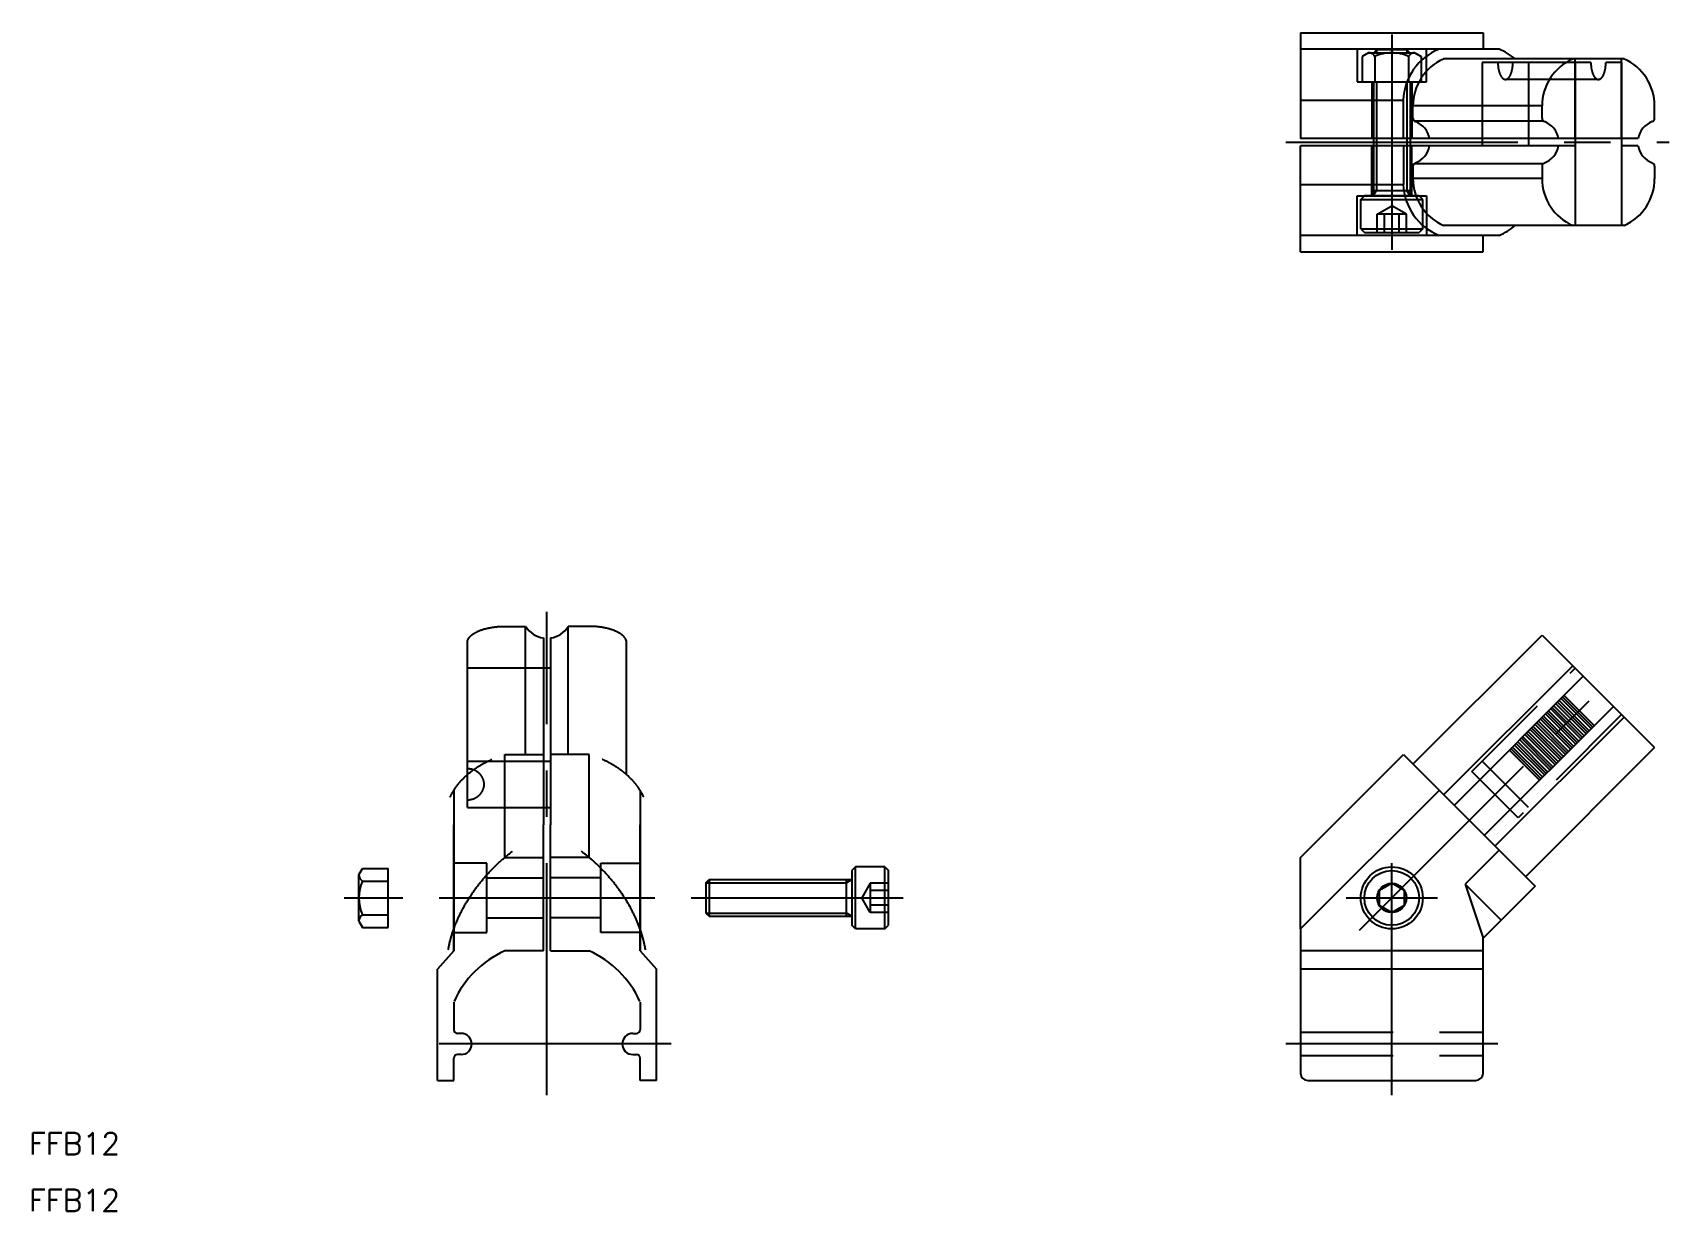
# Model space of a CAD drawing. Extents: x -186 to 38, y -43 to 118.
import ezdxf

# ---------------------------------------------------------------- set-up
doc = ezdxf.new("R2010")
doc.units = 0
doc.linetypes.add('CENTER', pattern=[50.8, 31.75, -6.35, 6.35, -6.35])
doc.linetypes.add('DASHED', pattern=[19.05, 12.7, -6.35])
doc.layers.get('0').update_dxf_attribs({"linetype": 'CONTINUOUS'})
doc.layers.add('CENTER', color=1, linetype='CONTINUOUS')
doc.styles.get("Standard").update_dxf_attribs({"font": 'txt.shx', "height": 3, "bigfont": 'bigfont.shx'})

msp = doc.modelspace()

# ---------------------------------------------------------------- linework, layer by layer
at = {"color": 7, "linetype": 'CONTINUOUS'}
for p, q in [((-12.5, 118.49), (-12.5, 103.99)), ((-12.5, 118.49), (12.5, 118.49)), ((12.5, 118.49), (12.5, 116.24)), ((14.7, 116.24), (-12.5, 116.24)), ((31.8, 114.89), (7.09, 114.89)), ((25.1, 103.99), (25.1, 114.89)), ((25.1, 103.99), (25.1, 114.89)), ((25.1, 114.39), (25.1, 92.09)), ((27.26, 114.39), (25.1, 114.39)), ((31.47, 114.39), (29.31, 114.39)), ((31.47, 103.99), (31.47, 114.89)), ((31.47, 114.39), (31.47, 92.09)), ((-12.5, 109.27), (1.59, 109.27)), ((1.59, 103.99), (1.59, 109.27)), ((20.58, 108.47), (2.9, 108.46)), ((2.9, 106.78), (2.9, 108.46)), ((20.58, 106.78), (20.58, 108.48)), ((35.99, 106.78), (35.99, 108.48)), ((3.06, 106.41), (20.74, 106.41)), ((33.73, 103.99), (-12.5, 103.99)), ((-2.5, 103.99), (-2.5, 102.99)), ((2.5, 103.99), (2.5, 102.99)), ((12.37, 103.99), (12.37, 102.99)), ((25.1, 102.99), (-12.5, 102.99)), ((-12.5, 88.49), (-12.5, 102.99)), ((1.59, 102.99), (1.59, 97.71)), ((33.73, 102.99), (31.47, 102.99)), ((2.9, 100.2), (2.9, 98.52)), ((3.06, 100.57), (20.74, 100.57)), ((20.58, 100.2), (20.58, 98.5)), ((35.99, 100.2), (35.99, 98.5)), ((-12.5, 97.71), (1.59, 97.71)), ((20.58, 98.51), (2.9, 98.52)), ((31.8, 92.09), (7.09, 92.09)), ((14.7, 90.74), (-12.5, 90.74)), ((12.5, 88.49), (12.5, 90.74)), ((-12.5, 88.49), (12.5, 88.49)), ((-121.44, 37.19), (-118.57, 37.19)), ((-118.57, 19.62), (-118.57, 37.19)), ((-112.74, 19.62), (-112.74, 37.19)), ((-109.87, 37.19), (-112.74, 37.19)), ((2.9, 18.31), (20.58, 35.99)), ((20.58, 35.99), (25.1, 31.47)), ((-126.55, 16.88), (-126.55, 34.95)), ((-116.15, 35.6), (-116.15, 10)), ((-115.15, 35.6), (-115.15, 10)), ((-104.75, 16.88), (-104.75, 34.95)), ((-115.15, 31.47), (-116.15, 31.47)), ((24.77, 31.8), (7.09, 14.12)), ((25.1, 31.47), (31.47, 25.1)), ((8.54, 12.67), (26.22, 30.35)), ((12.67, 8.54), (30.35, 26.22)), ((31.8, 24.77), (14.12, 7.09)), ((31.47, 25.1), (35.99, 20.58)), ((18.31, 2.9), (35.99, 20.58)), ((-126.55, 18.74), (-123.71, 18.74)), ((-121.44, 19.62), (-116.15, 19.62)), ((-121.44, 5.53), (-121.44, 19.62)), ((-116.15, 18.74), (-115.15, 18.74)), ((-109.87, 19.62), (-115.15, 19.62)), ((-109.87, 5.53), (-109.87, 19.62)), ((-12.5, 5.53), (1.59, 19.62)), ((1.59, 19.62), (19.62, 1.59)), ((-128.4, 14.73), (-128.4, -7.25)), ((-102.9, 14.73), (-102.9, -7.25)), ((6.48, 14.73), (-12.5, -4.25)), ((-116.15, 12.37), (-115.15, 12.37)), ((-128.4, -7.25), (-128.4, 10)), ((-116.15, -7.25), (-116.15, 10)), ((-115.15, -7.25), (-115.15, 10)), ((-102.9, -7.25), (-102.9, 10)), ((-121.44, 5.53), (-116.15, 5.53)), ((-109.87, 5.53), (-115.15, 5.53)), ((-12.5, -4.25), (-12.5, 5.53)), ((14.7, 6.52), (10.07, 1.9)), ((-141.4, 3.18), (-140.9, 4.04)), ((-141.4, -3.18), (-141.4, 3.18)), ((-140.9, 4.04), (-137.4, 4.04)), ((-140.9, 2.31), (-137.4, 2.31)), ((-137.4, -4.04), (-137.4, 4.04)), ((-93.9, 2.07), (-93.47, 2.5)), ((-93.47, 2.5), (-73.9, 2.5)), ((-93.47, 2.5), (-93.47, -2.5)), ((-74.65, -2.5), (-74.65, 2.5)), ((-73.4, 4.25), (-73.9, 3.75)), ((-73.9, 3.75), (-73.9, -3.75)), ((-73.4, -4.25), (-73.4, 4.25)), ((-69.4, 4.25), (-73.4, 4.25)), ((-69.4, -4.25), (-69.4, 4.25)), ((-69.4, 4.25), (-68.9, 3.75)), ((-68.9, -3.75), (-68.9, 3.75)), ((-93.9, 2.07), (-93.9, -2.07)), ((0, 2), (-1.73, 1)), ((-1.73, 1), (-1.73, -1)), ((1.73, 1), (0, 2)), ((1.73, -1), (1.73, 1)), ((10.07, 1.9), (12.5, -5.53)), ((10.07, 1.9), (15, -3.03)), ((19.62, 1.59), (12.5, -5.53)), ((-93.9, -2.07), (-93.47, -2.5)), ((-1.73, -1), (0, -2)), ((0, -2), (1.73, -1)), ((-141.4, -3.18), (-140.9, -4.04)), ((-140.9, -2.31), (-137.4, -2.31)), ((-140.9, -4.04), (-137.4, -4.04)), ((-93.47, -2.5), (-73.9, -2.5)), ((-73.4, -4.25), (-73.9, -3.75)), ((-69.4, -4.25), (-73.4, -4.25)), ((-69.4, -4.25), (-68.9, -3.75)), ((-12.5, -4.25), (-12.5, -24)), ((12.5, -24), (12.5, -5.53)), ((12.5, -10.25), (12.5, -5.53)), ((-128.4, -7.25), (-130.65, -9.75)), ((-116.15, -7.25), (-121.44, -7.25)), ((-115.15, -7.25), (-109.87, -7.25)), ((-102.9, -7.25), (-100.65, -9.75)), ((12.5, -7.25), (-12.5, -7.25)), ((-130.65, -25), (-130.65, -9.75)), ((-130.65, -10.28), (-130.65, -10.28)), ((-130.65, -10.28), (-130.65, -10.28)), ((-100.65, -25), (-100.65, -9.75)), ((-100.65, -10.28), (-100.65, -10.28)), ((-100.65, -10.28), (-100.65, -10.28)), ((12.5, -9.75), (-12.5, -9.75)), ((12.5, -10.25), (12.5, -10.25)), ((-128.4, -14.27), (-128.4, -18.05)), ((-102.9, -14.27), (-102.9, -18.05)), ((-127.4, -18.55), (-127.9, -18.55)), ((-103.9, -18.55), (-103.4, -18.55)), ((-128.4, -25), (-128.4, -21.95)), ((-127.4, -21.45), (-127.9, -21.45)), ((-103.9, -21.45), (-103.4, -21.45)), ((-102.9, -25), (-102.9, -21.95)), ((-130.65, -25), (-128.4, -25)), ((-100.65, -25), (-102.9, -25)), ((-11.5, -25), (11.5, -25))]:
    msp.add_line(p, q, dxfattribs=at)
at = {"color": 3, "linetype": 'DASHED'}
for p, q in [((-4.75, 116.24), (-4.75, 111.74)), ((-3.18, 115.74), (-4.04, 115.24)), ((-4.04, 115.24), (-4.04, 111.74)), ((-3.18, 115.74), (3.18, 115.74)), ((-2.07, 116.14), (-2.47, 115.74)), ((-2.31, 115.24), (-2.31, 111.74)), ((-2.07, 116.14), (-2.07, 115.74)), ((2.07, 116.14), (-2.07, 116.14)), ((2.07, 116.14), (2.07, 115.74)), ((2.07, 116.14), (2.47, 115.74)), ((2.31, 115.24), (2.31, 111.74)), ((3.18, 115.74), (4.04, 115.24)), ((4.04, 115.24), (4.04, 111.74)), ((4.75, 111.74), (4.75, 116.24)), ((12.37, 114.39), (12.37, 103.99)), ((25.1, 114.39), (12.37, 114.39)), ((18.74, 114.39), (18.74, 102.99)), ((28.24, 112.09), (15.56, 112.09)), ((-4.75, 111.74), (4.75, 111.74)), ((-4.04, 111.74), (4.04, 111.74)), ((-2.75, 111.74), (-2.75, 103.99)), ((-2.5, 111.74), (-2.5, 103.99)), ((-2.07, 111.74), (-2.07, 103.99)), ((2.07, 111.74), (2.07, 103.99)), ((2.5, 111.74), (2.5, 103.99)), ((2.75, 111.74), (2.75, 103.99)), ((-2.75, 96.14), (-2.75, 102.99)), ((-2.5, 102.99), (-2.5, 96.14)), ((-2.07, 102.99), (-2.07, 96.89)), ((2.07, 102.99), (2.07, 96.89)), ((2.5, 102.99), (2.5, 96.14)), ((2.75, 96.14), (2.75, 102.99)), ((-2.5, 96.14), (-2.07, 96.89)), ((-2.5, 96.89), (2.5, 96.89)), ((2.5, 96.14), (2.07, 96.89)), ((-4.75, 96.14), (4.75, 96.14)), ((-4.75, 90.74), (-4.75, 96.14)), ((-4.25, 95.64), (-3.75, 96.14)), ((-4.25, 95.64), (4.25, 95.64)), ((-4.25, 91.64), (-4.25, 95.64)), ((3.75, 96.14), (-3.75, 96.14)), ((-2, 93.64), (0, 94.79)), ((2, 93.64), (0, 94.79)), ((4.25, 95.64), (3.75, 96.14)), ((4.25, 91.64), (4.25, 95.64)), ((4.75, 96.14), (4.75, 90.74)), ((2, 93.64), (-2, 93.64)), ((-2, 91.14), (-2, 93.64)), ((-1, 91.14), (-1, 93.64)), ((1, 91.14), (1, 93.64)), ((2, 91.14), (2, 93.64)), ((-4.25, 91.64), (4.25, 91.64)), ((-4.25, 91.64), (-3.75, 91.14)), ((-3.75, 91.14), (3.75, 91.14)), ((4.25, 91.64), (3.75, 91.14)), ((-116.15, 31.47), (-126.55, 31.47)), ((10.96, 17.32), (25.1, 31.47)), ((27.02, 22.9), (22.9, 27.02)), ((27.31, 23.18), (23.18, 27.31)), ((27.52, 23.39), (23.39, 27.52)), ((27.73, 23.61), (23.61, 27.73)), ((31.47, 25.1), (17.32, 10.96)), ((24.69, 20.56), (20.56, 24.69)), ((24.9, 20.78), (20.78, 24.9)), ((25.19, 21.06), (21.06, 25.19)), ((25.4, 21.27), (21.27, 25.4)), ((25.61, 21.48), (21.48, 25.61)), ((25.89, 21.77), (21.77, 25.89)), ((26.1, 21.98), (21.98, 26.1)), ((26.32, 22.19), (22.19, 26.32)), ((26.6, 22.47), (22.47, 26.6)), ((26.81, 22.69), (22.69, 26.81)), ((22.57, 18.44), (18.44, 22.57)), ((22.78, 18.66), (18.66, 22.78)), ((23.06, 18.94), (18.94, 23.06)), ((23.28, 19.15), (19.15, 23.28)), ((23.49, 19.36), (19.36, 23.49)), ((23.77, 19.65), (19.65, 23.77)), ((23.98, 19.86), (19.86, 23.98)), ((24.2, 20.07), (20.07, 24.2)), ((24.48, 20.35), (20.35, 24.48)), ((20.24, 16.11), (16.11, 20.24)), ((20.45, 16.32), (16.32, 20.45)), ((20.66, 16.53), (16.53, 20.66)), ((20.94, 16.82), (16.82, 20.94)), ((21.15, 17.03), (17.03, 21.15)), ((21.37, 17.24), (17.24, 21.37)), ((21.65, 17.52), (17.52, 21.65)), ((21.86, 17.74), (17.74, 21.86)), ((22.07, 17.95), (17.95, 22.07)), ((22.36, 18.23), (18.23, 22.36)), ((-123.71, 18.74), (-116.15, 18.74)), ((18.74, 12.37), (12.37, 18.74)), ((-126.55, 12.37), (-126.55, 16.88)), ((17.32, 10.96), (10.96, 17.32)), ((-126.55, 12.37), (-116.15, 12.37)), ((-123.9, 4.75), (-128.4, 4.75)), ((-123.9, -4.75), (-123.9, 4.75)), ((-108.3, -4.75), (-108.3, 4.75)), ((-108.3, 4.75), (-102.9, 4.75)), ((-123.9, 2.75), (-116.15, 2.75)), ((-108.3, 2.75), (-115.15, 2.75)), ((-71.4, 2), (-72.56, 0)), ((-71.4, -2), (-72.56, 0)), ((-68.9, 2), (-71.4, 2)), ((-71.4, 2), (-71.4, -2)), ((-68.9, 1), (-71.4, 1)), ((-68.9, -1), (-71.4, -1)), ((-68.9, -2), (-71.4, -2)), ((-123.9, -2.75), (-116.15, -2.75)), ((-108.3, -2.75), (-115.15, -2.75)), ((-128.4, -4.75), (-123.9, -4.75)), ((-102.9, -4.75), (-108.3, -4.75)), ((-12.5, -18.4), (12.5, -18.4)), ((-12.5, -21.6), (12.5, -21.6))]:
    msp.add_line(p, q, dxfattribs=at)
at = {"color": 3, "linetype": 'CONTINUOUS'}
for p, q in [((-2.07, 103.99), (-2.07, 102.99)), ((2.07, 103.99), (2.07, 102.99)), ((-73.9, 2.5), (-74.65, 2.07)), ((-93.9, 2.07), (-74.65, 2.07)), ((-93.9, -2.07), (-74.66, -2.07)), ((-73.9, -2.5), (-74.66, -2.07))]:
    msp.add_line(p, q, dxfattribs=at)
at = {"color": 3, "linetype": 'DASHED'}
for points in [[(14.53, 114.39, 0), (14.53, 114.33, 0), (14.53, 114.28, 0), (14.53, 114.22, 0), (14.54, 114.16, 0), (14.54, 114.11, 0), (14.54, 114.05, 0), (14.55, 114, 0), (14.55, 113.94, 0), (14.56, 113.89, 0), (14.56, 113.83, 0), (14.57, 113.78, 0), (14.58, 113.72, 0), (14.58, 113.67, 0), (14.59, 113.61, 0), (14.6, 113.56, 0), (14.61, 113.51, 0), (14.62, 113.46, 0), (14.63, 113.41, 0), (14.64, 113.35, 0), (14.65, 113.3, 0), (14.66, 113.25, 0), (14.68, 113.21, 0), (14.69, 113.16, 0), (14.7, 113.11, 0), (14.72, 113.06, 0), (14.73, 113.02, 0), (14.75, 112.97, 0), (14.76, 112.93, 0), (14.78, 112.89, 0), (14.8, 112.84, 0), (14.81, 112.8, 0), (14.83, 112.76, 0), (14.85, 112.72, 0), (14.87, 112.68, 0), (14.89, 112.65, 0), (14.91, 112.61, 0), (14.93, 112.58, 0), (14.95, 112.54, 0), (14.97, 112.51, 0), (14.99, 112.48, 0), (15.01, 112.44, 0), (15.03, 112.42, 0), (15.05, 112.39, 0), (15.07, 112.36, 0), (15.1, 112.33, 0), (15.12, 112.31, 0), (15.14, 112.29, 0), (15.16, 112.26, 0), (15.19, 112.24, 0), (15.21, 112.22, 0), (15.23, 112.2, 0), (15.26, 112.19, 0), (15.28, 112.17, 0), (15.31, 112.16, 0), (15.33, 112.14, 0), (15.36, 112.13, 0), (15.38, 112.12, 0), (15.41, 112.11, 0), (15.43, 112.11, 0), (15.46, 112.1, 0), (15.48, 112.09, 0), (15.51, 112.09, 0), (15.53, 112.09, 0), (15.56, 112.09, 0), (15.58, 112.09, 0), (15.61, 112.09, 0), (15.63, 112.09, 0), (15.66, 112.1, 0), (15.68, 112.11, 0), (15.71, 112.11, 0), (15.73, 112.12, 0), (15.76, 112.13, 0), (15.78, 112.14, 0), (15.81, 112.16, 0), (15.83, 112.17, 0), (15.85, 112.19, 0), (15.88, 112.2, 0), (15.9, 112.22, 0), (15.93, 112.24, 0), (15.95, 112.26, 0), (15.97, 112.29, 0), (15.99, 112.31, 0), (16.02, 112.33, 0), (16.04, 112.36, 0), (16.06, 112.39, 0), (16.08, 112.42, 0), (16.1, 112.44, 0), (16.13, 112.48, 0), (16.15, 112.51, 0), (16.17, 112.54, 0), (16.19, 112.58, 0), (16.21, 112.61, 0), (16.23, 112.65, 0), (16.24, 112.68, 0), (16.26, 112.72, 0), (16.28, 112.76, 0), (16.3, 112.8, 0), (16.32, 112.84, 0), (16.33, 112.89, 0), (16.35, 112.93, 0), (16.36, 112.97, 0), (16.38, 113.02, 0), (16.39, 113.06, 0), (16.41, 113.11, 0), (16.42, 113.16, 0), (16.44, 113.21, 0), (16.45, 113.25, 0), (16.46, 113.3, 0), (16.47, 113.35, 0), (16.48, 113.41, 0), (16.49, 113.46, 0), (16.5, 113.51, 0), (16.51, 113.56, 0), (16.52, 113.61, 0), (16.53, 113.67, 0), (16.54, 113.72, 0), (16.54, 113.78, 0), (16.55, 113.83, 0), (16.56, 113.89, 0), (16.56, 113.94, 0), (16.57, 114, 0), (16.57, 114.05, 0), (16.57, 114.11, 0), (16.58, 114.16, 0), (16.58, 114.22, 0), (16.58, 114.28, 0), (16.58, 114.33, 0), (16.58, 114.39, 0)], [(-126.56, 13.44, 0), (-126.51, 13.44, 0), (-126.46, 13.44, 0), (-126.41, 13.44, 0), (-126.36, 13.44, 0), (-126.31, 13.45, 0), (-126.26, 13.45, 0), (-126.21, 13.46, 0), (-126.16, 13.47, 0), (-126.11, 13.47, 0), (-126.07, 13.48, 0), (-126.02, 13.49, 0), (-125.97, 13.51, 0), (-125.92, 13.52, 0), (-125.88, 13.53, 0), (-125.83, 13.54, 0), (-125.78, 13.56, 0), (-125.74, 13.58, 0), (-125.69, 13.59, 0), (-125.64, 13.61, 0), (-125.6, 13.63, 0), (-125.55, 13.65, 0), (-125.51, 13.67, 0), (-125.47, 13.69, 0), (-125.42, 13.71, 0), (-125.38, 13.73, 0), (-125.34, 13.76, 0), (-125.3, 13.78, 0), (-125.26, 13.81, 0), (-125.22, 13.83, 0), (-125.17, 13.86, 0), (-125.14, 13.89, 0), (-125.1, 13.92, 0), (-125.06, 13.95, 0), (-125.02, 13.98, 0), (-124.99, 14.01, 0), (-124.95, 14.04, 0), (-124.92, 14.07, 0), (-124.88, 14.1, 0), (-124.85, 14.14, 0), (-124.81, 14.17, 0), (-124.78, 14.21, 0), (-124.75, 14.24, 0), (-124.72, 14.28, 0), (-124.69, 14.31, 0), (-124.66, 14.35, 0), (-124.64, 14.39, 0), (-124.61, 14.43, 0), (-124.58, 14.47, 0), (-124.56, 14.51, 0), (-124.53, 14.55, 0), (-124.51, 14.59, 0), (-124.49, 14.63, 0), (-124.47, 14.67, 0), (-124.45, 14.71, 0), (-124.43, 14.75, 0), (-124.41, 14.79, 0), (-124.39, 14.84, 0), (-124.38, 14.88, 0), (-124.36, 14.92, 0), (-124.35, 14.97, 0), (-124.33, 15.01, 0), (-124.32, 15.05, 0), (-124.31, 15.1, 0), (-124.3, 15.14, 0), (-124.29, 15.19, 0), (-124.28, 15.23, 0), (-124.27, 15.28, 0), (-124.27, 15.32, 0), (-124.26, 15.37, 0), (-124.26, 15.41, 0), (-124.26, 15.46, 0), (-124.25, 15.5, 0), (-124.25, 15.55, 0), (-124.25, 15.59, 0), (-124.25, 15.64, 0), (-124.26, 15.69, 0), (-124.26, 15.73, 0), (-124.27, 15.78, 0), (-124.27, 15.82, 0), (-124.28, 15.87, 0), (-124.28, 15.91, 0), (-124.29, 15.96, 0), (-124.3, 16, 0), (-124.31, 16.05, 0), (-124.33, 16.09, 0), (-124.34, 16.13, 0), (-124.35, 16.18, 0), (-124.37, 16.22, 0), (-124.38, 16.26, 0), (-124.4, 16.31, 0), (-124.42, 16.35, 0), (-124.44, 16.39, 0), (-124.46, 16.43, 0), (-124.48, 16.47, 0), (-124.5, 16.51, 0), (-124.52, 16.55, 0), (-124.55, 16.59, 0), (-124.57, 16.63, 0), (-124.59, 16.67, 0), (-124.62, 16.71, 0), (-124.65, 16.75, 0), (-124.68, 16.79, 0), (-124.71, 16.82, 0), (-124.74, 16.86, 0), (-124.77, 16.9, 0), (-124.8, 16.93, 0), (-124.83, 16.96, 0), (-124.86, 17, 0), (-124.9, 17.03, 0), (-124.93, 17.06, 0), (-124.97, 17.1, 0), (-125, 17.13, 0), (-125.04, 17.16, 0), (-125.08, 17.19, 0), (-125.12, 17.22, 0), (-125.15, 17.24, 0), (-125.19, 17.27, 0), (-125.23, 17.3, 0), (-125.28, 17.32, 0), (-125.32, 17.35, 0), (-125.36, 17.37, 0), (-125.4, 17.39, 0), (-125.44, 17.42, 0), (-125.49, 17.44, 0), (-125.53, 17.46, 0), (-125.58, 17.48, 0), (-125.62, 17.5, 0), (-125.67, 17.52, 0)]]:
    msp.add_polyline3d(points, dxfattribs=at)
at = {"color": 7, "linetype": 'CONTINUOUS'}
for points in [[(27.26, 114.39, 0), (27.26, 114.33, 0), (27.26, 114.28, 0), (27.26, 114.22, 0), (27.26, 114.16, 0), (27.27, 114.11, 0), (27.27, 114.05, 0), (27.27, 114, 0), (27.28, 113.94, 0), (27.28, 113.89, 0), (27.29, 113.83, 0), (27.3, 113.78, 0), (27.3, 113.72, 0), (27.31, 113.67, 0), (27.32, 113.61, 0), (27.33, 113.56, 0), (27.34, 113.51, 0), (27.35, 113.46, 0), (27.36, 113.41, 0), (27.37, 113.35, 0), (27.38, 113.3, 0), (27.39, 113.25, 0), (27.4, 113.21, 0), (27.42, 113.16, 0), (27.43, 113.11, 0), (27.45, 113.06, 0), (27.46, 113.02, 0), (27.48, 112.97, 0), (27.49, 112.93, 0), (27.51, 112.89, 0), (27.52, 112.84, 0), (27.54, 112.8, 0), (27.56, 112.76, 0), (27.58, 112.72, 0), (27.6, 112.68, 0), (27.61, 112.65, 0), (27.63, 112.61, 0), (27.65, 112.58, 0), (27.67, 112.54, 0), (27.69, 112.51, 0), (27.71, 112.48, 0), (27.74, 112.44, 0), (27.76, 112.42, 0), (27.78, 112.39, 0), (27.8, 112.36, 0), (27.82, 112.33, 0), (27.85, 112.31, 0), (27.87, 112.29, 0), (27.89, 112.26, 0), (27.92, 112.24, 0), (27.94, 112.22, 0), (27.96, 112.2, 0), (27.99, 112.19, 0), (28.01, 112.17, 0), (28.04, 112.16, 0), (28.06, 112.14, 0), (28.08, 112.13, 0), (28.11, 112.12, 0), (28.13, 112.11, 0), (28.16, 112.11, 0), (28.18, 112.1, 0), (28.21, 112.09, 0), (28.23, 112.09, 0), (28.26, 112.09, 0), (28.28, 112.09, 0), (28.31, 112.09, 0), (28.33, 112.09, 0), (28.36, 112.09, 0), (28.38, 112.1, 0), (28.41, 112.11, 0), (28.43, 112.11, 0), (28.46, 112.12, 0), (28.48, 112.13, 0), (28.51, 112.14, 0), (28.53, 112.16, 0), (28.56, 112.17, 0), (28.58, 112.19, 0), (28.61, 112.2, 0), (28.63, 112.22, 0), (28.65, 112.24, 0), (28.68, 112.26, 0), (28.7, 112.29, 0), (28.72, 112.31, 0), (28.75, 112.33, 0), (28.77, 112.36, 0), (28.79, 112.39, 0), (28.81, 112.42, 0), (28.83, 112.44, 0), (28.85, 112.48, 0), (28.87, 112.51, 0), (28.89, 112.54, 0), (28.92, 112.58, 0), (28.93, 112.61, 0), (28.95, 112.65, 0), (28.97, 112.68, 0), (28.99, 112.72, 0), (29.01, 112.76, 0), (29.03, 112.8, 0), (29.04, 112.84, 0), (29.06, 112.89, 0), (29.08, 112.93, 0), (29.09, 112.97, 0), (29.11, 113.02, 0), (29.12, 113.06, 0), (29.14, 113.11, 0), (29.15, 113.16, 0), (29.16, 113.21, 0), (29.18, 113.25, 0), (29.19, 113.3, 0), (29.2, 113.35, 0), (29.21, 113.41, 0), (29.22, 113.46, 0), (29.23, 113.51, 0), (29.24, 113.56, 0), (29.25, 113.61, 0), (29.26, 113.67, 0), (29.27, 113.72, 0), (29.27, 113.78, 0), (29.28, 113.83, 0), (29.28, 113.89, 0), (29.29, 113.94, 0), (29.29, 114, 0), (29.3, 114.05, 0), (29.3, 114.11, 0), (29.3, 114.16, 0), (29.31, 114.22, 0), (29.31, 114.28, 0), (29.31, 114.33, 0), (29.31, 114.39, 0)], [(-126.55, 34.95, 0), (-126.55, 34.98, 0), (-126.55, 35, 0), (-126.55, 35.03, 0), (-126.55, 35.06, 0), (-126.54, 35.09, 0), (-126.54, 35.11, 0), (-126.53, 35.14, 0), (-126.53, 35.17, 0), (-126.52, 35.2, 0), (-126.52, 35.22, 0), (-126.51, 35.25, 0), (-126.5, 35.28, 0), (-126.49, 35.3, 0), (-126.48, 35.33, 0), (-126.47, 35.36, 0), (-126.45, 35.39, 0), (-126.44, 35.41, 0), (-126.43, 35.44, 0), (-126.42, 35.47, 0), (-126.4, 35.49, 0), (-126.38, 35.52, 0), (-126.37, 35.55, 0), (-126.35, 35.57, 0), (-126.33, 35.6, 0), (-126.31, 35.63, 0), (-126.3, 35.65, 0), (-126.28, 35.68, 0), (-126.25, 35.7, 0), (-126.23, 35.73, 0), (-126.21, 35.76, 0), (-126.19, 35.78, 0), (-126.16, 35.81, 0), (-126.14, 35.83, 0), (-126.11, 35.86, 0), (-126.09, 35.88, 0), (-126.06, 35.91, 0), (-126.03, 35.93, 0), (-126.01, 35.96, 0), (-125.98, 35.98, 0), (-125.95, 36.01, 0), (-125.92, 36.03, 0), (-125.89, 36.05, 0), (-125.86, 36.08, 0), (-125.83, 36.1, 0), (-125.79, 36.12, 0), (-125.76, 36.15, 0), (-125.73, 36.17, 0), (-125.69, 36.19, 0), (-125.66, 36.22, 0), (-125.62, 36.24, 0), (-125.58, 36.26, 0), (-125.55, 36.28, 0), (-125.51, 36.31, 0), (-125.47, 36.33, 0), (-125.43, 36.35, 0), (-125.39, 36.37, 0), (-125.35, 36.39, 0), (-125.31, 36.41, 0), (-125.27, 36.43, 0), (-125.23, 36.45, 0), (-125.19, 36.47, 0), (-125.14, 36.49, 0), (-125.1, 36.51, 0), (-125.06, 36.53, 0), (-125.01, 36.55, 0), (-124.97, 36.57, 0), (-124.92, 36.59, 0), (-124.87, 36.61, 0), (-124.83, 36.63, 0), (-124.78, 36.65, 0), (-124.73, 36.66, 0), (-124.68, 36.68, 0), (-124.63, 36.7, 0), (-124.58, 36.71, 0), (-124.53, 36.73, 0), (-124.48, 36.75, 0), (-124.43, 36.76, 0), (-124.38, 36.78, 0), (-124.33, 36.8, 0), (-124.28, 36.81, 0), (-124.23, 36.83, 0), (-124.17, 36.84, 0), (-124.12, 36.86, 0), (-124.07, 36.87, 0), (-124.01, 36.88, 0), (-123.96, 36.9, 0), (-123.9, 36.91, 0), (-123.85, 36.92, 0), (-123.79, 36.94, 0), (-123.74, 36.95, 0), (-123.68, 36.96, 0), (-123.62, 36.97, 0), (-123.57, 36.99, 0), (-123.51, 37, 0), (-123.45, 37.01, 0), (-123.39, 37.02, 0), (-123.34, 37.03, 0), (-123.28, 37.04, 0), (-123.22, 37.05, 0), (-123.16, 37.06, 0), (-123.1, 37.07, 0), (-123.04, 37.08, 0), (-122.98, 37.08, 0), (-122.92, 37.09, 0), (-122.86, 37.1, 0), (-122.8, 37.11, 0), (-122.74, 37.12, 0), (-122.68, 37.12, 0), (-122.62, 37.13, 0), (-122.56, 37.13, 0), (-122.5, 37.14, 0), (-122.43, 37.15, 0), (-122.37, 37.15, 0), (-122.31, 37.16, 0), (-122.25, 37.16, 0), (-122.19, 37.16, 0), (-122.12, 37.17, 0), (-122.06, 37.17, 0), (-122, 37.18, 0), (-121.94, 37.18, 0), (-121.88, 37.18, 0), (-121.81, 37.18, 0), (-121.75, 37.18, 0), (-121.69, 37.19, 0), (-121.62, 37.19, 0), (-121.56, 37.19, 0), (-121.5, 37.19, 0), (-121.44, 37.19, 0)], [(-104.75, 34.95, 0), (-104.75, 34.98, 0), (-104.75, 35, 0), (-104.76, 35.03, 0), (-104.76, 35.06, 0), (-104.76, 35.09, 0), (-104.77, 35.11, 0), (-104.77, 35.14, 0), (-104.78, 35.17, 0), (-104.78, 35.2, 0), (-104.79, 35.22, 0), (-104.8, 35.25, 0), (-104.81, 35.28, 0), (-104.82, 35.3, 0), (-104.83, 35.33, 0), (-104.84, 35.36, 0), (-104.85, 35.39, 0), (-104.86, 35.41, 0), (-104.88, 35.44, 0), (-104.89, 35.47, 0), (-104.91, 35.49, 0), (-104.92, 35.52, 0), (-104.94, 35.55, 0), (-104.96, 35.57, 0), (-104.97, 35.6, 0), (-104.99, 35.63, 0), (-105.01, 35.65, 0), (-105.03, 35.68, 0), (-105.05, 35.7, 0), (-105.07, 35.73, 0), (-105.1, 35.76, 0), (-105.12, 35.78, 0), (-105.14, 35.81, 0), (-105.17, 35.83, 0), (-105.19, 35.86, 0), (-105.22, 35.88, 0), (-105.25, 35.91, 0), (-105.27, 35.93, 0), (-105.3, 35.96, 0), (-105.33, 35.98, 0), (-105.36, 36.01, 0), (-105.39, 36.03, 0), (-105.42, 36.05, 0), (-105.45, 36.08, 0), (-105.48, 36.1, 0), (-105.51, 36.12, 0), (-105.55, 36.15, 0), (-105.58, 36.17, 0), (-105.62, 36.19, 0), (-105.65, 36.22, 0), (-105.69, 36.24, 0), (-105.72, 36.26, 0), (-105.76, 36.28, 0), (-105.8, 36.31, 0), (-105.84, 36.33, 0), (-105.88, 36.35, 0), (-105.92, 36.37, 0), (-105.95, 36.39, 0), (-106, 36.41, 0), (-106.04, 36.43, 0), (-106.08, 36.45, 0), (-106.12, 36.47, 0), (-106.17, 36.49, 0), (-106.21, 36.51, 0), (-106.25, 36.53, 0), (-106.3, 36.55, 0), (-106.34, 36.57, 0), (-106.39, 36.59, 0), (-106.43, 36.61, 0), (-106.48, 36.63, 0), (-106.53, 36.65, 0), (-106.58, 36.66, 0), (-106.62, 36.68, 0), (-106.67, 36.7, 0), (-106.72, 36.71, 0), (-106.77, 36.73, 0), (-106.82, 36.75, 0), (-106.87, 36.76, 0), (-106.92, 36.78, 0), (-106.98, 36.8, 0), (-107.03, 36.81, 0), (-107.08, 36.83, 0), (-107.13, 36.84, 0), (-107.19, 36.86, 0), (-107.24, 36.87, 0), (-107.29, 36.88, 0), (-107.35, 36.9, 0), (-107.4, 36.91, 0), (-107.46, 36.92, 0), (-107.51, 36.94, 0), (-107.57, 36.95, 0), (-107.63, 36.96, 0), (-107.68, 36.97, 0), (-107.74, 36.99, 0), (-107.8, 37, 0), (-107.86, 37.01, 0), (-107.91, 37.02, 0), (-107.97, 37.03, 0), (-108.03, 37.04, 0), (-108.09, 37.05, 0), (-108.15, 37.06, 0), (-108.21, 37.07, 0), (-108.27, 37.08, 0), (-108.33, 37.08, 0), (-108.39, 37.09, 0), (-108.45, 37.1, 0), (-108.51, 37.11, 0), (-108.57, 37.12, 0), (-108.63, 37.12, 0), (-108.69, 37.13, 0), (-108.75, 37.13, 0), (-108.81, 37.14, 0), (-108.87, 37.15, 0), (-108.93, 37.15, 0), (-109, 37.16, 0), (-109.06, 37.16, 0), (-109.12, 37.16, 0), (-109.18, 37.17, 0), (-109.24, 37.17, 0), (-109.31, 37.18, 0), (-109.37, 37.18, 0), (-109.43, 37.18, 0), (-109.49, 37.18, 0), (-109.56, 37.18, 0), (-109.62, 37.19, 0), (-109.68, 37.19, 0), (-109.75, 37.19, 0), (-109.81, 37.19, 0), (-109.87, 37.19, 0)], [(-128.91, 13.79, 0), (-128.89, 13.84, 0), (-128.86, 13.89, 0), (-128.84, 13.94, 0), (-128.81, 13.99, 0), (-128.79, 14.04, 0), (-128.76, 14.09, 0), (-128.74, 14.14, 0), (-128.71, 14.19, 0), (-128.69, 14.24, 0), (-128.66, 14.29, 0), (-128.63, 14.34, 0), (-128.61, 14.39, 0), (-128.58, 14.44, 0), (-128.55, 14.48, 0), (-128.52, 14.53, 0), (-128.5, 14.58, 0), (-128.47, 14.63, 0), (-128.44, 14.68, 0), (-128.41, 14.73, 0), (-128.38, 14.77, 0), (-128.35, 14.82, 0), (-128.31, 14.87, 0), (-128.28, 14.92, 0), (-128.25, 14.96, 0), (-128.22, 15.01, 0), (-128.19, 15.06, 0), (-128.16, 15.11, 0), (-128.12, 15.15, 0), (-128.09, 15.2, 0), (-128.06, 15.25, 0), (-128.02, 15.29, 0), (-127.99, 15.34, 0), (-127.95, 15.39, 0), (-127.92, 15.43, 0), (-127.88, 15.48, 0), (-127.84, 15.52, 0), (-127.81, 15.57, 0), (-127.77, 15.62, 0), (-127.74, 15.66, 0), (-127.7, 15.71, 0), (-127.66, 15.75, 0), (-127.62, 15.8, 0), (-127.58, 15.84, 0), (-127.55, 15.89, 0), (-127.51, 15.93, 0), (-127.47, 15.97, 0), (-127.43, 16.02, 0), (-127.39, 16.06, 0), (-127.35, 16.11, 0), (-127.31, 16.15, 0), (-127.27, 16.19, 0), (-127.22, 16.24, 0), (-127.18, 16.28, 0), (-127.14, 16.32, 0), (-127.1, 16.37, 0), (-127.06, 16.41, 0), (-127.01, 16.45, 0), (-126.97, 16.49, 0), (-126.93, 16.54, 0), (-126.88, 16.58, 0), (-126.84, 16.62, 0), (-126.8, 16.66, 0), (-126.75, 16.7, 0), (-126.7, 16.74, 0), (-126.66, 16.78, 0), (-126.61, 16.83, 0), (-126.57, 16.87, 0), (-126.52, 16.91, 0), (-126.47, 16.95, 0), (-126.43, 16.99, 0), (-126.38, 17.03, 0), (-126.33, 17.07, 0), (-126.28, 17.11, 0), (-126.24, 17.15, 0), (-126.19, 17.19, 0), (-126.14, 17.22, 0), (-126.09, 17.26, 0), (-126.04, 17.3, 0), (-125.99, 17.34, 0), (-125.94, 17.38, 0), (-125.89, 17.42, 0), (-125.84, 17.46, 0), (-125.79, 17.49, 0), (-125.74, 17.53, 0), (-125.69, 17.57, 0), (-125.63, 17.6, 0), (-125.58, 17.64, 0), (-125.53, 17.68, 0), (-125.48, 17.71, 0), (-125.42, 17.75, 0), (-125.37, 17.79, 0), (-125.32, 17.82, 0), (-125.26, 17.86, 0), (-125.21, 17.89, 0), (-125.16, 17.93, 0), (-125.1, 17.96, 0), (-125.05, 18, 0), (-124.99, 18.03, 0), (-124.94, 18.07, 0), (-124.88, 18.1, 0), (-124.82, 18.14, 0), (-124.77, 18.17, 0), (-124.71, 18.2, 0), (-124.65, 18.24, 0), (-124.6, 18.27, 0), (-124.54, 18.3, 0), (-124.48, 18.33, 0), (-124.42, 18.37, 0), (-124.37, 18.4, 0), (-124.31, 18.43, 0), (-124.25, 18.46, 0), (-124.19, 18.49, 0), (-124.13, 18.52, 0), (-124.07, 18.56, 0), (-124.01, 18.59, 0), (-123.95, 18.62, 0), (-123.89, 18.65, 0), (-123.83, 18.68, 0), (-123.77, 18.71, 0), (-123.71, 18.74, 0), (-123.65, 18.77, 0), (-123.59, 18.79, 0), (-123.53, 18.82, 0), (-123.47, 18.85, 0), (-123.41, 18.88, 0), (-123.35, 18.91, 0), (-123.28, 18.94, 0), (-123.22, 18.96, 0)], [(-102.4, 13.79, 0), (-102.42, 13.84, 0), (-102.44, 13.89, 0), (-102.47, 13.94, 0), (-102.49, 13.99, 0), (-102.52, 14.04, 0), (-102.54, 14.09, 0), (-102.57, 14.14, 0), (-102.59, 14.19, 0), (-102.62, 14.24, 0), (-102.64, 14.29, 0), (-102.67, 14.34, 0), (-102.7, 14.39, 0), (-102.73, 14.44, 0), (-102.75, 14.48, 0), (-102.78, 14.53, 0), (-102.81, 14.58, 0), (-102.84, 14.63, 0), (-102.87, 14.68, 0), (-102.9, 14.73, 0), (-102.93, 14.77, 0), (-102.96, 14.82, 0), (-102.99, 14.87, 0), (-103.02, 14.92, 0), (-103.06, 14.96, 0), (-103.09, 15.01, 0), (-103.12, 15.06, 0), (-103.15, 15.11, 0), (-103.18, 15.15, 0), (-103.22, 15.2, 0), (-103.25, 15.25, 0), (-103.29, 15.29, 0), (-103.32, 15.34, 0), (-103.36, 15.39, 0), (-103.39, 15.43, 0), (-103.43, 15.48, 0), (-103.46, 15.52, 0), (-103.5, 15.57, 0), (-103.53, 15.62, 0), (-103.57, 15.66, 0), (-103.61, 15.71, 0), (-103.65, 15.75, 0), (-103.68, 15.8, 0), (-103.72, 15.84, 0), (-103.76, 15.89, 0), (-103.8, 15.93, 0), (-103.84, 15.97, 0), (-103.88, 16.02, 0), (-103.92, 16.06, 0), (-103.96, 16.11, 0), (-104, 16.15, 0), (-104.04, 16.19, 0), (-104.08, 16.24, 0), (-104.12, 16.28, 0), (-104.17, 16.32, 0), (-104.21, 16.37, 0), (-104.25, 16.41, 0), (-104.29, 16.45, 0), (-104.34, 16.49, 0), (-104.38, 16.54, 0), (-104.42, 16.58, 0), (-104.47, 16.62, 0), (-104.51, 16.66, 0), (-104.56, 16.7, 0), (-104.6, 16.74, 0), (-104.65, 16.78, 0), (-104.69, 16.83, 0), (-104.74, 16.87, 0), (-104.79, 16.91, 0), (-104.83, 16.95, 0), (-104.88, 16.99, 0), (-104.93, 17.03, 0), (-104.97, 17.07, 0), (-105.02, 17.11, 0), (-105.07, 17.15, 0), (-105.12, 17.19, 0), (-105.17, 17.22, 0), (-105.22, 17.26, 0), (-105.27, 17.3, 0), (-105.32, 17.34, 0), (-105.37, 17.38, 0), (-105.42, 17.42, 0), (-105.47, 17.46, 0), (-105.52, 17.49, 0), (-105.57, 17.53, 0), (-105.62, 17.57, 0), (-105.67, 17.6, 0), (-105.72, 17.64, 0), (-105.78, 17.68, 0), (-105.83, 17.71, 0), (-105.88, 17.75, 0), (-105.94, 17.79, 0), (-105.99, 17.82, 0), (-106.04, 17.86, 0), (-106.1, 17.89, 0), (-106.15, 17.93, 0), (-106.21, 17.96, 0), (-106.26, 18, 0), (-106.32, 18.03, 0), (-106.37, 18.07, 0), (-106.43, 18.1, 0), (-106.48, 18.14, 0), (-106.54, 18.17, 0), (-106.6, 18.2, 0), (-106.65, 18.24, 0), (-106.71, 18.27, 0), (-106.77, 18.3, 0), (-106.82, 18.33, 0), (-106.88, 18.37, 0), (-106.94, 18.4, 0), (-107, 18.43, 0), (-107.06, 18.46, 0), (-107.11, 18.49, 0), (-107.17, 18.52, 0), (-107.23, 18.56, 0), (-107.29, 18.59, 0), (-107.35, 18.62, 0), (-107.41, 18.65, 0), (-107.47, 18.68, 0), (-107.53, 18.71, 0), (-107.59, 18.74, 0), (-107.65, 18.77, 0), (-107.72, 18.79, 0), (-107.78, 18.82, 0), (-107.84, 18.85, 0), (-107.9, 18.88, 0), (-107.96, 18.91, 0), (-108.02, 18.94, 0), (-108.09, 18.96, 0)], [(-125.67, 17.52, 0), (-125.67, 17.52, 0), (-125.68, 17.52, 0), (-125.69, 17.52, 0), (-125.69, 17.52, 0), (-125.7, 17.53, 0), (-125.7, 17.53, 0), (-125.71, 17.53, 0), (-125.72, 17.53, 0), (-125.72, 17.54, 0), (-125.73, 17.54, 0), (-125.74, 17.54, 0), (-125.75, 17.54, 0), (-125.75, 17.55, 0), (-125.76, 17.55, 0), (-125.76, 17.55, 0), (-125.77, 17.55, 0), (-125.78, 17.56, 0), (-125.78, 17.56, 0), (-125.79, 17.56, 0), (-125.8, 17.56, 0), (-125.81, 17.56, 0), (-125.81, 17.57, 0), (-125.82, 17.57, 0), (-125.83, 17.57, 0), (-125.83, 17.57, 0), (-125.84, 17.57, 0), (-125.84, 17.58, 0), (-125.85, 17.58, 0), (-125.86, 17.58, 0), (-125.86, 17.58, 0), (-125.87, 17.58, 0), (-125.88, 17.59, 0), (-125.89, 17.59, 0), (-125.89, 17.59, 0), (-125.9, 17.59, 0), (-125.91, 17.59, 0), (-125.91, 17.6, 0), (-125.92, 17.6, 0), (-125.93, 17.6, 0), (-125.93, 17.6, 0), (-125.94, 17.6, 0), (-125.95, 17.6, 0), (-125.95, 17.61, 0), (-125.96, 17.61, 0), (-125.97, 17.61, 0), (-125.97, 17.61, 0), (-125.98, 17.61, 0), (-125.99, 17.61, 0), (-126, 17.62, 0), (-126, 17.62, 0), (-126.01, 17.62, 0), (-126.02, 17.62, 0), (-126.02, 17.62, 0), (-126.03, 17.62, 0), (-126.04, 17.62, 0), (-126.04, 17.63, 0), (-126.05, 17.63, 0), (-126.06, 17.63, 0), (-126.06, 17.63, 0), (-126.07, 17.63, 0), (-126.08, 17.63, 0), (-126.08, 17.63, 0), (-126.09, 17.64, 0), (-126.1, 17.64, 0), (-126.11, 17.64, 0), (-126.11, 17.64, 0), (-126.12, 17.64, 0), (-126.13, 17.64, 0), (-126.13, 17.64, 0), (-126.14, 17.64, 0), (-126.15, 17.65, 0), (-126.16, 17.65, 0), (-126.16, 17.65, 0), (-126.17, 17.65, 0), (-126.18, 17.65, 0), (-126.18, 17.65, 0), (-126.19, 17.65, 0), (-126.2, 17.65, 0), (-126.2, 17.65, 0), (-126.21, 17.65, 0), (-126.22, 17.66, 0), (-126.22, 17.66, 0), (-126.23, 17.66, 0), (-126.24, 17.66, 0), (-126.25, 17.66, 0), (-126.25, 17.66, 0), (-126.26, 17.66, 0), (-126.27, 17.66, 0), (-126.27, 17.66, 0), (-126.28, 17.66, 0), (-126.29, 17.66, 0), (-126.3, 17.66, 0), (-126.3, 17.67, 0), (-126.31, 17.67, 0), (-126.32, 17.67, 0), (-126.32, 17.67, 0), (-126.33, 17.67, 0), (-126.34, 17.67, 0), (-126.34, 17.67, 0), (-126.35, 17.67, 0), (-126.36, 17.67, 0), (-126.37, 17.67, 0), (-126.37, 17.67, 0), (-126.38, 17.67, 0), (-126.39, 17.67, 0), (-126.39, 17.67, 0), (-126.4, 17.67, 0), (-126.41, 17.67, 0), (-126.42, 17.67, 0), (-126.42, 17.67, 0), (-126.43, 17.67, 0), (-126.44, 17.68, 0), (-126.44, 17.68, 0), (-126.45, 17.68, 0), (-126.46, 17.68, 0), (-126.47, 17.68, 0), (-126.47, 17.68, 0), (-126.48, 17.68, 0), (-126.49, 17.68, 0), (-126.49, 17.68, 0), (-126.5, 17.68, 0), (-126.51, 17.68, 0), (-126.52, 17.68, 0), (-126.52, 17.68, 0), (-126.53, 17.68, 0), (-126.54, 17.68, 0), (-126.54, 17.68, 0), (-126.55, 17.68, 0)], [(-129.16, -7.12, 0), (-129.14, -7.01, 0), (-129.12, -6.9, 0), (-129.1, -6.79, 0), (-129.08, -6.67, 0), (-129.05, -6.56, 0), (-129.03, -6.45, 0), (-129.01, -6.34, 0), (-128.98, -6.22, 0), (-128.96, -6.11, 0), (-128.93, -6, 0), (-128.9, -5.88, 0), (-128.87, -5.77, 0), (-128.84, -5.66, 0), (-128.81, -5.54, 0), (-128.78, -5.43, 0), (-128.75, -5.31, 0), (-128.71, -5.2, 0), (-128.68, -5.09, 0), (-128.64, -4.97, 0), (-128.61, -4.86, 0), (-128.57, -4.74, 0), (-128.53, -4.63, 0), (-128.5, -4.51, 0), (-128.46, -4.4, 0), (-128.41, -4.28, 0), (-128.37, -4.17, 0), (-128.33, -4.05, 0), (-128.29, -3.94, 0), (-128.25, -3.82, 0), (-128.2, -3.71, 0), (-128.16, -3.59, 0), (-128.11, -3.48, 0), (-128.06, -3.36, 0), (-128.01, -3.25, 0), (-127.97, -3.13, 0), (-127.92, -3.02, 0), (-127.86, -2.91, 0), (-127.81, -2.79, 0), (-127.76, -2.68, 0), (-127.71, -2.56, 0), (-127.65, -2.45, 0), (-127.6, -2.33, 0), (-127.54, -2.22, 0), (-127.49, -2.1, 0), (-127.43, -1.99, 0), (-127.37, -1.88, 0), (-127.31, -1.76, 0), (-127.25, -1.65, 0), (-127.19, -1.53, 0), (-127.13, -1.42, 0), (-127.07, -1.31, 0), (-127.01, -1.19, 0), (-126.95, -1.08, 0), (-126.88, -0.97, 0), (-126.82, -0.86, 0), (-126.75, -0.74, 0), (-126.69, -0.63, 0), (-126.62, -0.52, 0), (-126.55, -0.41, 0), (-126.48, -0.3, 0), (-126.41, -0.18, 0), (-126.34, -0.07, 0), (-126.27, 0.04, 0), (-126.2, 0.15, 0), (-126.13, 0.26, 0), (-126.05, 0.37, 0), (-125.98, 0.48, 0), (-125.91, 0.59, 0), (-125.83, 0.7, 0), (-125.75, 0.81, 0), (-125.68, 0.92, 0), (-125.6, 1.02, 0), (-125.52, 1.13, 0), (-125.44, 1.24, 0), (-125.37, 1.35, 0), (-125.29, 1.45, 0), (-125.21, 1.56, 0), (-125.12, 1.67, 0), (-125.04, 1.77, 0), (-124.96, 1.88, 0), (-124.88, 1.98, 0), (-124.79, 2.09, 0), (-124.71, 2.19, 0), (-124.62, 2.3, 0), (-124.54, 2.4, 0), (-124.45, 2.5, 0), (-124.37, 2.61, 0), (-124.28, 2.71, 0), (-124.19, 2.81, 0), (-124.1, 2.91, 0), (-124.01, 3.01, 0), (-123.92, 3.11, 0), (-123.83, 3.21, 0), (-123.74, 3.31, 0), (-123.65, 3.41, 0), (-123.56, 3.51, 0), (-123.47, 3.61, 0), (-123.38, 3.71, 0), (-123.28, 3.8, 0), (-123.19, 3.9, 0), (-123.09, 4, 0), (-123, 4.09, 0), (-122.9, 4.19, 0), (-122.81, 4.28, 0), (-122.71, 4.38, 0), (-122.61, 4.47, 0), (-122.52, 4.56, 0), (-122.42, 4.66, 0), (-122.32, 4.75, 0), (-122.22, 4.84, 0), (-122.12, 4.93, 0), (-122.02, 5.02, 0), (-121.92, 5.11, 0), (-121.82, 5.2, 0), (-121.72, 5.29, 0), (-121.62, 5.37, 0), (-121.52, 5.46, 0), (-121.42, 5.55, 0), (-121.31, 5.63, 0), (-121.21, 5.72, 0), (-121.11, 5.8, 0), (-121, 5.89, 0), (-120.9, 5.97, 0), (-120.8, 6.05, 0), (-120.69, 6.14, 0), (-120.58, 6.22, 0), (-120.48, 6.3, 0), (-120.37, 6.38, 0)], [(-102.15, -7.12, 0), (-102.17, -7.01, 0), (-102.19, -6.9, 0), (-102.21, -6.79, 0), (-102.23, -6.67, 0), (-102.25, -6.56, 0), (-102.28, -6.45, 0), (-102.3, -6.34, 0), (-102.33, -6.22, 0), (-102.35, -6.11, 0), (-102.38, -6, 0), (-102.41, -5.88, 0), (-102.44, -5.77, 0), (-102.47, -5.66, 0), (-102.5, -5.54, 0), (-102.53, -5.43, 0), (-102.56, -5.31, 0), (-102.59, -5.2, 0), (-102.63, -5.09, 0), (-102.66, -4.97, 0), (-102.7, -4.86, 0), (-102.73, -4.74, 0), (-102.77, -4.63, 0), (-102.81, -4.51, 0), (-102.85, -4.4, 0), (-102.89, -4.28, 0), (-102.93, -4.17, 0), (-102.97, -4.05, 0), (-103.02, -3.94, 0), (-103.06, -3.82, 0), (-103.11, -3.71, 0), (-103.15, -3.59, 0), (-103.2, -3.48, 0), (-103.25, -3.36, 0), (-103.29, -3.25, 0), (-103.34, -3.13, 0), (-103.39, -3.02, 0), (-103.44, -2.91, 0), (-103.49, -2.79, 0), (-103.55, -2.68, 0), (-103.6, -2.56, 0), (-103.65, -2.45, 0), (-103.71, -2.33, 0), (-103.76, -2.22, 0), (-103.82, -2.1, 0), (-103.88, -1.99, 0), (-103.93, -1.88, 0), (-103.99, -1.76, 0), (-104.05, -1.65, 0), (-104.11, -1.53, 0), (-104.17, -1.42, 0), (-104.23, -1.31, 0), (-104.3, -1.19, 0), (-104.36, -1.08, 0), (-104.42, -0.97, 0), (-104.49, -0.86, 0), (-104.56, -0.74, 0), (-104.62, -0.63, 0), (-104.69, -0.52, 0), (-104.76, -0.41, 0), (-104.83, -0.3, 0), (-104.89, -0.18, 0), (-104.97, -0.07, 0), (-105.04, 0.04, 0), (-105.11, 0.15, 0), (-105.18, 0.26, 0), (-105.25, 0.37, 0), (-105.33, 0.48, 0), (-105.4, 0.59, 0), (-105.48, 0.7, 0), (-105.55, 0.81, 0), (-105.63, 0.92, 0), (-105.71, 1.02, 0), (-105.78, 1.13, 0), (-105.86, 1.24, 0), (-105.94, 1.35, 0), (-106.02, 1.45, 0), (-106.1, 1.56, 0), (-106.18, 1.67, 0), (-106.26, 1.77, 0), (-106.35, 1.88, 0), (-106.43, 1.98, 0), (-106.51, 2.09, 0), (-106.6, 2.19, 0), (-106.68, 2.3, 0), (-106.77, 2.4, 0), (-106.85, 2.5, 0), (-106.94, 2.61, 0), (-107.03, 2.71, 0), (-107.12, 2.81, 0), (-107.2, 2.91, 0), (-107.29, 3.01, 0), (-107.38, 3.11, 0), (-107.47, 3.21, 0), (-107.56, 3.31, 0), (-107.66, 3.41, 0), (-107.75, 3.51, 0), (-107.84, 3.61, 0), (-107.93, 3.71, 0), (-108.03, 3.8, 0), (-108.12, 3.9, 0), (-108.21, 4, 0), (-108.31, 4.09, 0), (-108.4, 4.19, 0), (-108.5, 4.28, 0), (-108.6, 4.38, 0), (-108.69, 4.47, 0), (-108.79, 4.56, 0), (-108.89, 4.66, 0), (-108.99, 4.75, 0), (-109.09, 4.84, 0), (-109.19, 4.93, 0), (-109.28, 5.02, 0), (-109.39, 5.11, 0), (-109.48, 5.2, 0), (-109.59, 5.29, 0), (-109.69, 5.37, 0), (-109.79, 5.46, 0), (-109.89, 5.55, 0), (-109.99, 5.63, 0), (-110.1, 5.72, 0), (-110.2, 5.8, 0), (-110.3, 5.89, 0), (-110.41, 5.97, 0), (-110.51, 6.05, 0), (-110.62, 6.14, 0), (-110.72, 6.22, 0), (-110.83, 6.3, 0), (-110.93, 6.38, 0)]]:
    msp.add_polyline3d(points, dxfattribs=at)
for radius in [4.25, 3.75, 2]:
    msp.add_circle((0, 0), radius, dxfattribs=at)
at = {"color": 3, "linetype": 'DASHED'}
for centre, radius, start, end in [((-3.18, 114.74), 1, 30, 90), ((0, 110.16), 5.58, 65.5673, 114.4327), ((3.18, 114.74), 1, 90, 150)]:
    msp.add_arc(centre, radius, start, end, dxfattribs=at)
at = {"color": 7, "linetype": 'CONTINUOUS'}
for centre, radius, start, end in [((9.38, 109), 7.8, 111.8478, 178.012), ((9.91, 108.47), 7.01, 113.7128, 180.0706), ((11.79, 109), 7.8, 49.0303, 68.1522), ((27.59, 108.47), 7.01, 113.7128, 180.0706), ((28.98, 108.47), 7.01, 359.9294, 66.2872), ((3.4, 106.78), 0.5, 180, 249.949), ((2.2, 103.49), 3, 9.5941, 69.9604), ((21.08, 106.78), 0.5, 180, 249.949), ((19.88, 103.49), 3, 9.5941, 69.9604), ((36.69, 103.49), 3, 110.0396, 170.4059), ((35.49, 106.78), 0.5, 290.051, 0), ((2.2, 103.49), 3, 290.0396, 350.4059), ((19.88, 103.49), 3, 290.0396, 350.4059), ((36.69, 103.49), 3, 189.5941, 249.9604), ((3.4, 100.2), 0.5, 110.051, 180), ((21.08, 100.2), 0.5, 110.051, 180), ((35.49, 100.2), 0.5, 360, 69.949), ((9.38, 97.98), 7.8, 181.988, 248.1522), ((9.91, 98.51), 7.01, 179.9294, 246.2872), ((27.59, 98.51), 7.01, 179.9294, 246.2872), ((28.98, 98.51), 7.01, 293.7128, 0.0706), ((11.79, 97.98), 7.8, 291.8478, 310.9697), ((-115.65, 38.99, 0), 3.43, 211.7203, 261.6167), ((-115.65, 38.99, 0), 3.43, 278.3833, 328.2797), ((-140.4, 3.18), 1, 180, 240), ((-135.82, 0), 5.58, 155.5673, 204.4327), ((-140.4, -3.18), 1, 120, 180), ((-115.65, -20), 14, 114.3958, 155.38), ((-115.65, -20), 14, 24.62, 65.6042), ((-127.9, -18.05), 0.5, 180, 270), ((-127.4, -20), 1.45, 270, 90), ((-103.9, -20), 1.45, 90, 270), ((-103.4, -18.05), 0.5, 270, 0), ((-127.9, -21.95), 0.5, 90, 180), ((-103.4, -21.95), 0.5, 0, 90), ((-11.5, -24), 1, 180, 270), ((11.5, -24), 1, 270, 0)]:
    msp.add_arc(centre, radius, start, end, dxfattribs=at)
at = {"layer": 'CENTER', "color": 1, "linetype": 'CENTER'}
for p, q in [((0, 118.24), (0, 88.74)), ((-14.5, 103.49), (37.99, 103.49)), ((-115.65, -27), (-115.65, 39.19)), ((-4.42, -4.42), (29.7, 29.7)), ((0, -27), (0, 6.25)), ((-143.4, 0), (-135.4, 0)), ((-130.4, 0), (-100.9, 0)), ((-95.9, 0), (-66.9, 0)), ((-6.25, 0), (6.25, 0)), ((-98.65, -20), (-132.65, -20)), ((14.5, -20), (-14.5, -20))]:
    msp.add_line(p, q, dxfattribs=at)

# ---------------------------------------------------------------- texts
at = {"color": 7, "linetype": 'CONTINUOUS'}
for p in [(-186.57, -35.15), (-186.57, -42.92)]:
    msp.add_text('FFB12', height=3, dxfattribs=at).set_placement(p)

doc.saveas('drawing.dxf')
